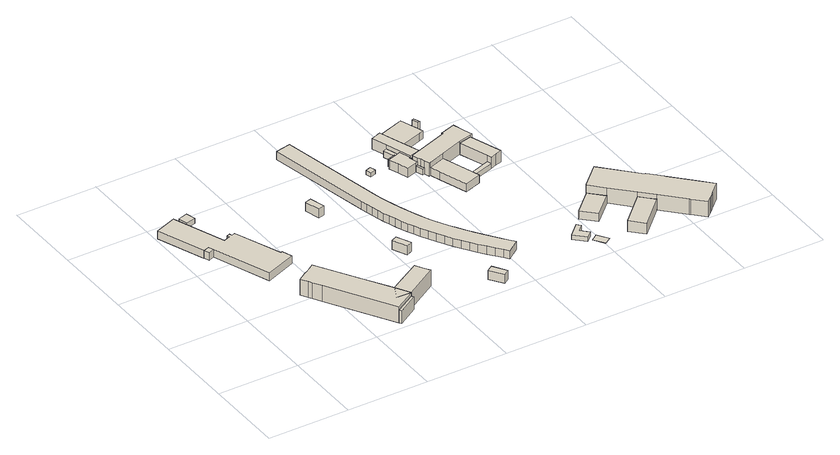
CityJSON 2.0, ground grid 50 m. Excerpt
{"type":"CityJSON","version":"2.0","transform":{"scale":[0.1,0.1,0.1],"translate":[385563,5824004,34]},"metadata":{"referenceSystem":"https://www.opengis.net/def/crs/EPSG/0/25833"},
"CityObjects":{
"building1":{"type":"Building","attributes":{"Gemeindeschluessel":"11000001","BezugspunktDach":"2200","function":"51009_1610","measuredHeight":4.89,"storeysAboveGround":0},"address":[{"country":"Germany","locality":"Berlin"}],"geometry":[{"type":"Solid","lod":"1","boundaries":[[[[0,1,2,3]],[[4,5,6,7]],[[4,7,3,2]],[[5,4,2,1]],[[6,5,1,0]],[[7,6,0,3]]]]}]},
"building2":{"type":"Building","attributes":{"Gemeindeschluessel":"11000001","BezugspunktDach":"2200","function":"31001_3073","measuredHeight":5.03,"storeysAboveGround":1},"address":[{"country":"Germany","locality":"Berlin","thoroughfareNumber":"41 (84)","thoroughfareName":"Kurt-Schumacher-Damm"}],"geometry":[{"type":"Solid","lod":"1","boundaries":[[[[3,2,1,8,9,10,11,12,13,14,15,16,17,18,19]],[[20,21,22,23,24,25,26,27,28,29,30,31,32,33,34]],[[20,34,19,18]],[[21,20,18,17]],[[22,21,17,16]],[[23,22,16,15]],[[24,23,15,14]],[[25,24,14,13]],[[26,25,13,12]],[[27,26,12,11]],[[28,27,11,10]],[[29,28,10,9]],[[30,29,9,8]],[[31,30,8,1]],[[32,31,1,2]],[[33,32,2,3]],[[34,33,3,19]]]]}]},
"building3":{"type":"Building","attributes":{"Gemeindeschluessel":"11000001","BezugspunktDach":"2200","function":"31001_3073","measuredHeight":3.27,"storeysAboveGround":1},"address":[{"country":"Germany","locality":"Berlin","thoroughfareNumber":"41 (83)","thoroughfareName":"Kurt-Schumacher-Damm"}],"geometry":[{"type":"Solid","lod":"1","boundaries":[[[[35,36,37,38]],[[39,40,41,42]],[[39,42,38,37]],[[40,39,37,36]],[[41,40,36,35]],[[42,41,35,38]]]]}]},
"building4":{"type":"Building","attributes":{"Gemeindeschluessel":"11000001","function":"31001_3073"},"address":[{"country":"Germany","locality":"Berlin","thoroughfareNumber":"41 (85)","thoroughfareName":"Kurt-Schumacher-Damm"}],"children":["building4-1","building4-2","building4-3"]},
"building4-1":{"type":"BuildingPart","attributes":{"BezugspunktDach":"2200","measuredHeight":12.28,"storeysAboveGround":3},"parents":["building4"],"geometry":[{"type":"Solid","lod":"1","boundaries":[[[[43,44,45,46,47,48,49,50,51,52,53,54,55]],[[56,57,58,59,60,61,62,63,64,65,66,67,68]],[[56,68,55,54]],[[57,56,54,53]],[[58,57,53,52]],[[59,58,52,51]],[[60,59,51,50]],[[61,60,50,49]],[[62,61,49,48]],[[63,62,48,47]],[[64,63,47,46],[64,69,70,63]],[[65,64,46,45]],[[66,65,45,44]],[[67,66,44,43]],[[68,67,43,55]],[[69,64,63,70]]]]}]},
"building4-2":{"type":"BuildingPart","attributes":{"BezugspunktDach":"2200","measuredHeight":8.23,"storeysAboveGround":3},"parents":["building4"],"geometry":[{"type":"Solid","lod":"1","boundaries":[[[[71,72,70,69]],[[63,73,74,64]],[[73,63,70,72]],[[74,73,72,71]],[[64,74,71,69]],[[63,64,69,70]]]]}]},
"building4-3":{"type":"BuildingPart","attributes":{"BezugspunktDach":"2200","measuredHeight":12.28,"storeysAboveGround":3},"parents":["building4"],"geometry":[{"type":"Solid","lod":"1","boundaries":[[[[48,75,76,77,78,49,79]],[[61,80,81,82,83,62,84]],[[61,84,79,49]],[[80,61,49,78]],[[81,80,78,77]],[[82,81,77,76]],[[83,82,76,75]],[[62,83,75,48]],[[84,62,48,79]]]]}]},
"building5":{"type":"Building","attributes":{"Gemeindeschluessel":"11000001","BezugspunktDach":"2200","function":"51009_1610","measuredHeight":5.84,"storeysAboveGround":0},"address":[{"country":"Germany","locality":"Berlin"}],"geometry":[{"type":"Solid","lod":"1","boundaries":[[[[85,86,87,88]],[[89,90,91,92]],[[89,92,88,87]],[[90,89,87,86]],[[91,90,86,85]],[[92,91,85,88]]]]}]},
"building6":{"type":"Building","attributes":{"Gemeindeschluessel":"11000001","BezugspunktDach":"2200","function":"51009_1610","measuredHeight":5.78,"storeysAboveGround":0},"address":[{"country":"Germany","locality":"Berlin"}],"geometry":[{"type":"Solid","lod":"1","boundaries":[[[[93,94,95,96]],[[97,98,99,100]],[[97,100,96,95]],[[98,97,95,94]],[[99,98,94,93]],[[100,99,93,96]]]]}]},
"building7":{"type":"Building","attributes":{"Gemeindeschluessel":"11000001","BezugspunktDach":"2200","function":"51009_1610","measuredHeight":5.76,"storeysAboveGround":0},"address":[{"country":"Germany","locality":"Berlin"}],"geometry":[{"type":"Solid","lod":"1","boundaries":[[[[101,102,103,104]],[[105,106,107,108]],[[105,108,104,103]],[[106,105,103,102]],[[107,106,102,101]],[[108,107,101,104]]]]}]},
"building8":{"type":"Building","attributes":{"Gemeindeschluessel":"11000001","BezugspunktDach":"2200","function":"31001_3073","measuredHeight":5.21,"storeysAboveGround":1},"address":[{"country":"Germany","locality":"Berlin","thoroughfareNumber":"41 (79)","thoroughfareName":"Kurt-Schumacher-Damm"}],"geometry":[{"type":"Solid","lod":"1","boundaries":[[[[109,110,111,112,113,114,115,116,117,118,119,120,121,122,123,124,125,126,127,128,129,130,131,132,133,134,135,136,137,138,139,140,141,142,143,144,145,146,147,148,149,150,151,152]],[[153,154,155,156,157,158,159,160,161,162,163,164,165,166,167,168,169,170,171,172,173,174,175,176,177,178,179,180,181,182,183,184,185,186,187,188,189,190,191,192,193,194,195,196]],[[153,196,152,151]],[[154,153,151,150]],[[155,154,150,149]],[[156,155,149,148]],[[157,156,148,147]],[[158,157,147,146]],[[159,158,146,145]],[[160,159,145,144]],[[161,160,144,143]],[[162,161,143,142]],[[163,162,142,141]],[[164,163,141,140]],[[165,164,140,139]],[[166,165,139,138]],[[167,166,138,137]],[[168,167,137,136]],[[169,168,136,135]],[[170,169,135,134]],[[171,170,134,133]],[[172,171,133,132]],[[173,172,132,131]],[[174,173,131,130]],[[175,174,130,129]],[[176,175,129,128]],[[177,176,128,127]],[[178,177,127,126]],[[179,178,126,125]],[[180,179,125,124]],[[181,180,124,123]],[[182,181,123,122]],[[183,182,122,121]],[[184,183,121,120]],[[185,184,120,119]],[[186,185,119,118]],[[187,186,118,117]],[[188,187,117,116]],[[189,188,116,115]],[[190,189,115,114]],[[191,190,114,113]],[[192,191,113,112]],[[193,192,112,111]],[[194,193,111,110]],[[195,194,110,109]],[[196,195,109,152]]]]}]},
"building9":{"type":"Building","attributes":{"Gemeindeschluessel":"11000001","BezugspunktDach":"2200","function":"51009_1610","measuredHeight":3.14,"storeysAboveGround":0},"address":[{"country":"Germany","locality":"Berlin"}],"geometry":[{"type":"Solid","lod":"1","boundaries":[[[[197,198,199,200,201]],[[202,203,204,205,206]],[[202,206,201,200]],[[203,202,200,199]],[[204,203,199,198]],[[205,204,198,197]],[[206,205,197,201]]]]}]},
"building10":{"type":"Building","attributes":{"Gemeindeschluessel":"11000001","BezugspunktDach":"2200","function":"51009_1610","measuredHeight":4.75,"storeysAboveGround":0},"address":[{"country":"Germany","locality":"Berlin"}],"geometry":[{"type":"Solid","lod":"1","boundaries":[[[[207,208,209,210]],[[211,212,213,214]],[[211,214,210,209]],[[212,211,209,208]],[[213,212,208,207]],[[214,213,207,210]]]]}]},
"building11":{"type":"Building","attributes":{"Gemeindeschluessel":"11000001","BezugspunktDach":"2200","function":"51009_1610","measuredHeight":3.83,"storeysAboveGround":0},"address":[{"country":"Germany","locality":"Berlin"}],"geometry":[{"type":"Solid","lod":"1","boundaries":[[[[215,216,217,218]],[[219,220,221,222]],[[219,222,218,217]],[[220,219,217,216]],[[221,220,216,215]],[[222,221,215,218]]]]}]},
"building12":{"type":"Building","attributes":{"Gemeindeschluessel":"11000001","BezugspunktDach":"2200","function":"31001_3073","measuredHeight":2.92,"storeysAboveGround":1},"address":[{"country":"Germany","locality":"Berlin","thoroughfareNumber":"41 (77)","thoroughfareName":"Kurt-Schumacher-Damm"}],"geometry":[{"type":"Solid","lod":"1","boundaries":[[[[223,224,225,226,227,228]],[[229,230,231,232,233,234]],[[229,234,228,227]],[[230,229,227,226]],[[231,230,226,225]],[[232,231,225,224]],[[233,232,224,223]],[[234,233,223,228]]]]}]},
"building13":{"type":"Building","attributes":{"Gemeindeschluessel":"11000001","BezugspunktDach":"2200","function":"51009_1610","measuredHeight":0.185,"storeysAboveGround":0},"address":[{"country":"Germany","locality":"Berlin"}],"geometry":[{"type":"Solid","lod":"1","boundaries":[[[[235,236,237,238]],[[239,240,241,242]],[[239,242,238,237]],[[240,239,237,236]],[[241,240,236,235]],[[242,241,235,238]]]]}]},
"building14":{"type":"Building","attributes":{"Gemeindeschluessel":"11000001","function":"31001_3073"},"address":[{"country":"Germany","locality":"Berlin","thoroughfareNumber":"41 (78)","thoroughfareName":"Kurt-Schumacher-Damm"}],"children":["building14-1","building14-2","building14-3","building14-4","building14-5","building14-6","building14-7","building14-8","building14-9"]},
"building14-1":{"type":"BuildingPart","attributes":{"BezugspunktDach":"2200","measuredHeight":13.01,"storeysAboveGround":2},"parents":["building14"],"geometry":[{"type":"MultiSurface","lod":"1","boundaries":[[[243,244,245,246,247,248,249,250,251,252,253,254,255,256,257,258,259,260]],[[261,262,263,264,265,266,267,268,269,270,271,272,273,274,275,276,277,278]],[[279,280,278,260,259]],[[262,261,259,258]],[[263,262,258,257]],[[264,263,257,256]],[[265,264,256,255]],[[266,265,255,254]],[[267,266,254,253]],[[268,267,253,252]],[[269,268,252,251]],[[270,269,251,250]],[[271,270,250,249],[281,282,283,284],[285,281,284,286]],[[287,288,272,271,249,248]],[[289,287,248,247]],[[273,272,290,288,291]],[[274,273,247,246]],[[275,274,246,245]],[[276,275,245,244]],[[277,276,244,243]],[[292,293,243,260]],[[261,294,278,280,279]],[[283,282,281,284]],[[284,281,285,286]],[[295,290,296]],[[278,277,293,292]]]}]},
"building14-2":{"type":"BuildingPart","attributes":{"BezugspunktDach":"2200","measuredHeight":5.11,"storeysAboveGround":2},"parents":["building14"],"geometry":[{"type":"MultiSurface","lod":"1","boundaries":[[[297,298,299,300,301,302,287,289]],[[288,303,304,305,306,307,308,291]],[[303,288,287,302]],[[304,303,302,301]],[[309,310,304,301,300]],[[306,305,300,299]],[[307,306,299,298]],[[308,307,298,297]],[[291,308,297,289]],[[288,291,289,287]],[[305,304,310,309]]]}]},
"building14-3":{"type":"BuildingPart","attributes":{"BezugspunktDach":"2200","measuredHeight":7.34,"storeysAboveGround":2},"parents":["building14"],"geometry":[{"type":"MultiSurface","lod":"1","boundaries":[[[311,312,313,293,314,315,316,317,318,319,320]],[[321,322,323,324,325,326,277,327,328,329,330]],[[321,330,320,319]],[[322,321,319,318]],[[323,322,318,317],[323,331,332,322]],[[333,334,315,314]],[[327,277,293,313]],[[328,327,313,312]],[[329,328,312,311]],[[330,329,311,320]],[[331,323,322,332]],[[324,323,317,316]],[[324,316,315,325]],[[326,325,334,333]],[[277,326,314,293]]]}]},
"building14-4":{"type":"BuildingPart","attributes":{"BezugspunktDach":"2200","measuredHeight":4.46,"storeysAboveGround":2},"parents":["building14"],"geometry":[{"type":"MultiSurface","lod":"1","boundaries":[[[335,332,331,336,337]],[[338,323,322,339,340]],[[338,340,337,336]],[[339,322,332,335]],[[340,339,335,337]],[[338,336,331,323]],[[341,322,323,331,332]]]}]},
"building14-5":{"type":"BuildingPart","attributes":{"BezugspunktDach":"2200","measuredHeight":10.33,"storeysAboveGround":2},"parents":["building14"],"geometry":[{"type":"MultiSurface","lod":"1","boundaries":[[[342,343,344,345,286,284,283]],[[281,285,346,347,348,349,282]],[[346,285,286,345]],[[347,346,345,344]],[[348,347,344,343]],[[350,351,348,343,342]],[[282,349,342,283]],[[281,282,283,284]],[[285,281,284,286]],[[349,348,351,350]]]}]},
"building14-6":{"type":"BuildingPart","attributes":{"BezugspunktDach":"2200","measuredHeight":3.48,"storeysAboveGround":2},"parents":["building14"],"geometry":[{"type":"Solid","lod":"1","boundaries":[[[[309,351,350,352,310]],[[303,349,348,305,304]],[[303,304,310,352]],[[349,303,352,350]],[[305,348,351,309]],[[349,350,351,348]],[[304,305,309,310]]]]}]},
"building14-7":{"type":"BuildingPart","attributes":{"BezugspunktDach":"2200","measuredHeight":5.02,"storeysAboveGround":2},"parents":["building14"],"geometry":[{"type":"MultiSurface","lod":"1","boundaries":[[[280,279,353,334,333]],[[325,354,261,278,326]],[[326,333,326,325]],[[261,354,353,279]],[[325,326,333,334]],[[355,356,353,354]],[[325,334,356,355]],[[261,279,280,278]],[[326,278,280,333]]]}]},
"building14-8":{"type":"BuildingPart","attributes":{"BezugspunktDach":"2200","measuredHeight":9.08,"storeysAboveGround":2},"parents":["building14"],"geometry":[{"type":"MultiSurface","lod":"1","boundaries":[[[357,358,359,360,361,362,363,364,365]],[[366,367,368,369,354,355,325,338,370]],[[366,370,365,364]],[[367,366,364,363]],[[368,367,363,362]],[[371,372,373,362,361]],[[374,369,368,375,376,377]],[[354,369,361,360]],[[356,353,360,359]],[[325,334,356,355,359,358]],[[338,325,324,323,338,336,331,317,316,315,358,357]],[[370,338,357,365]],[[374,377,372,371]],[[377,376,375,373,372]],[[355,354,353,356]],[[355,356,334,325,378]],[[317,323,324,316]],[[315,316,324,325]],[[331,336,338,323]]]}]},
"building14-9":{"type":"BuildingPart","attributes":{"BezugspunktDach":"2200","measuredHeight":6.08,"storeysAboveGround":2},"parents":["building14"],"geometry":[{"type":"Solid","lod":"1","boundaries":[[[[372,371,379,380,381,382,383,384,385,373]],[[386,387,388,389,390,391,392,374,377,376]],[[386,376,373,385]],[[387,386,385,384]],[[388,387,384,383]],[[389,388,383,382]],[[390,389,382,381]],[[391,390,381,380]],[[392,391,380,379]],[[374,392,379,371]],[[377,374,371,372]],[[376,377,372,373]]]]}]},
"building15":{"type":"Building","attributes":{"Gemeindeschluessel":"11000001","BezugspunktDach":"2200","function":"51009_1610","measuredHeight":8.54,"storeysAboveGround":0},"address":[{"country":"Germany","locality":"Berlin"}],"geometry":[{"type":"Solid","lod":"1","boundaries":[[[[393,394,395,396]],[[397,398,399,400]],[[397,400,396,395]],[[398,397,395,394]],[[399,398,394,393]],[[400,399,393,396]]]]}]},
"building16":{"type":"Building","attributes":{"Gemeindeschluessel":"11000001","BezugspunktDach":"2200","function":"51009_1610","measuredHeight":3.79,"storeysAboveGround":0},"address":[{"country":"Germany","locality":"Berlin"}],"geometry":[{"type":"Solid","lod":"1","boundaries":[[[[401,402,403,404]],[[405,406,407,408]],[[405,408,404,403]],[[406,405,403,402]],[[407,406,402,401]],[[408,407,401,404]]]]}]},
"building17":{"type":"Building","attributes":{"Gemeindeschluessel":"11000001","function":"31001_3073"},"address":[{"country":"Germany","locality":"Berlin","thoroughfareNumber":"41 (76)","thoroughfareName":"Kurt-Schumacher-Damm"}],"children":["building17-1","building17-2","building17-3"]},
"building17-1":{"type":"BuildingPart","attributes":{"BezugspunktDach":"2200","measuredHeight":14.79,"storeysAboveGround":2},"parents":["building17"],"geometry":[{"type":"MultiSurface","lod":"1","boundaries":[[[409,410,411,412,413,414,415,416,417,418,419,420,421,422,423,424,425,426,427,428,429,430]],[[431,432,433,434,435,436,437,438,439,440,441,442,443,444,445,446,447,448,449,450,451,452]],[[431,452,430,429]],[[432,431,429,428]],[[433,432,428,427]],[[434,433,427,426]],[[435,434,426,425]],[[436,435,425,424]],[[437,436,424,423]],[[438,437,423,422]],[[439,438,422,421]],[[440,439,421,420]],[[441,440,420,419]],[[442,441,419,418]],[[443,442,418,417]],[[444,443,417,416]],[[445,444,416,415]],[[446,445,415,414]],[[447,446,414,413]],[[448,447,413,412]],[[453,454,455,412,411]],[[449,456,449,448,457,448,458]],[[450,449,411,410]],[[451,459,460,450,410,409]],[[452,451,409,430]],[[456,449,458,454,453]],[[458,448,457,455,454]],[[450,460,459,451]]]}]},
"building17-2":{"type":"BuildingPart","attributes":{"BezugspunktDach":"2200","measuredHeight":5.13,"storeysAboveGround":2},"parents":["building17"],"geometry":[{"type":"MultiSurface","lod":"1","boundaries":[[[461,460,459,462]],[[463,464,465,466]],[[463,466,462,459]],[[464,463,451,450]],[[465,464,460,461]],[[466,465,461,462]],[[450,451,459,460]]]}]},
"building17-3":{"type":"BuildingPart","attributes":{"BezugspunktDach":"2200","measuredHeight":9.16,"storeysAboveGround":2},"parents":["building17"],"geometry":[{"type":"Solid","lod":"1","boundaries":[[[[467,455,454,453,468]],[[449,458,448,469,470]],[[449,470,468,453]],[[469,448,455,467]],[[470,469,467,468]],[[458,449,453,454]],[[458,454,455,448]]]]}]}
},
"vertices":[
[132,1086,63],[168,1100,63],[156,1131,63],[119,1118,63],[156,1131,14],[168,1100,14],[132,1086,14],[119,1118,14],
[299,751,63],[488,823,63],[465,886,63],[455,882,63],[344,1169,63],[322,1161,63],[316,1177,63],[298,1170,63],[303,1155,63],[262,1140,63],[141,1457,63],[10,1407,63],[141,1457,13],[262,1140,13],[303,1155,13],[298,1170,13],[316,1177,13],[322,1161,13],[344,1169,13],[455,882,13],[465,886,13],[488,823,13],[299,751,13],[168,1100,13],[156,1131,13],[119,1118,13],[10,1407,13],
[197,1407,46],[255,1423,46],[239,1481,46],[181,1465,46],[239,1481,13],[255,1423,13],[197,1407,13],[181,1465,13],
[388,506,116],[401,485,116],[432,434,116],[667,44,116],[793,121,116],[797,124,116],[744,213,116],[653,363,116],[645,375,116],[491,629,116],[439,596,116],[413,581,116],[362,549,116],[413,581,14],[439,596,14],[491,629,14],[645,375,14],[653,363,14],[744,213,14],[797,124,14],[793,121,14],[667,44,14],[432,434,14],[401,485,14],[388,506,14],[362,549,14],[667,44,96],[793,121,96],
[675,30,96],[802,108,96],[802,108,14],[675,30,14],
[998,248,116],[972,290,116],[947,332,116],[828,262,116],[705,129,116],[828,262,14],[947,332,14],[972,290,14],[998,248,14],[705,129,14],
[842,1112,70],[880,1122,70],[853,1216,70],[815,1205,70],[853,1216,12],[880,1122,12],[842,1112,12],[815,1205,12],
[1052,566,69],[1088,584,69],[1047,670,69],[1011,655,69],[1047,670,11],[1088,584,11],[1052,566,11],[1011,655,11],
[1346,59,70],[1379,81,70],[1325,163,70],[1290,139,70],[1325,163,12],[1379,81,12],[1346,59,12],[1290,139,12],
[1079,1064,60],[1087,1024,60],[1096,984,60],[1106,945,60],[1117,906,60],[1129,867,60],[1143,829,60],[1157,790,60],[1173,753,60],[1189,716,60],[1207,679,60],[1229,635,60],[1253,593,60],[1278,550,60],[1303,508,60],[1329,467,60],[1357,427,60],[1385,387,60],[1414,348,60],[1444,309,60],[1475,271,60],[1494,245,60],[1572,303,60],[1545,337,60],[1514,376,60],[1485,416,60],[1456,456,60],[1428,497,60],[1401,539,60],[1375,581,60],[1349,623,60],[1325,667,60],[1301,710,60],[1283,750,60],[1265,791,60],[1249,832,60],[1234,873,60],[1219,915,60],[1206,957,60],[1193,999,60],[1182,1042,60],[1172,1085,60],[1044,1724,60],[950,1704,60],[1044,1724,8],[1172,1085,8],[1182,1042,8],[1193,999,8],[1206,957,8],[1219,915,8],[1234,873,8],[1249,832,8],[1265,791,8],[1283,750,8],[1301,710,8],[1325,667,8],[1349,623,8],[1375,581,8],[1401,539,8],[1428,497,8],[1456,456,8],[1485,416,8],[1514,376,8],[1545,337,8],[1572,303,8],[1494,245,8],[1475,271,8],[1444,309,8],[1414,348,8],[1385,387,8],[1357,427,8],[1329,467,8],[1303,508,8],[1278,550,8],[1253,593,8],[1229,635,8],[1207,679,8],[1189,716,8],[1173,753,8],[1157,790,8],[1143,829,8],[1129,867,8],[1117,906,8],[1106,945,8],[1096,984,8],[1087,1024,8],[1079,1064,8],[950,1704,8],
[1282,1290,40],[1317,1301,40],[1306,1334,40],[1288,1328,40],[1271,1322,40],[1288,1328,13],[1306,1334,13],[1317,1301,13],[1282,1290,13],[1271,1322,13],
[1417,1308,59],[1469,1325,59],[1464,1342,59],[1412,1324,59],[1464,1342,12],[1469,1325,12],[1417,1308,12],[1412,1324,12],
[1525,1157,50],[1539,1161,50],[1524,1207,50],[1510,1202,50],[1524,1207,12],[1539,1161,12],[1525,1157,12],[1510,1202,12],
[1931,156,40],[1968,191,40],[1926,234,40],[1962,268,40],[1941,290,40],[1869,221,40],[1941,290,10],[1962,268,10],[1926,234,10],[1968,191,10],[1931,156,10],[1869,221,10],
[2001,87,15],[2043,115,15],[1997,181,15],[1957,152,15],[1997,181,13],[2043,115,13],[2001,87,13],[1957,152,13],
[1524,1207,96],[1531,1186,96],[1539,1161,96],[1550,1131,96],[1558,1134,96],[1661,1170,96],[1797,1218,96],[1876,1237,96],[1890,1242,96],[1871,1300,96],[1852,1358,96],[1850,1364,96],[1787,1344,96],[1765,1337,96],[1757,1334,96],[1761,1326,96],[1587,1266,96],[1513,1241,96],[1587,1266,11],[1761,1326,11],[1757,1334,11],[1765,1337,11],[1787,1344,11],[1850,1364,11],[1852,1358,11],[1871,1300,11],[1890,1242,11],[1876,1237,11],[1797,1218,11],[1661,1170,11],[1558,1134,11],[1550,1131,11],[1539,1161,11],[1531,1186,11],[1524,1207,11],[1513,1241,11],[1587,1266,61],[1513,1241,61],[1837,1227,12],[1797,1218,12],[1797,1218,84],[1837,1227,84],[1876,1237,12],[1876,1237,84],[1661,1170,63],[1661,1170,12],[1558,1134,63],[1661,1170,29],[1558,1134,12],[1513,1241,70],[1524,1207,70],[1581,1264,11],[1661,1170,52],[1661,1170,17],
[1579,1071,63],[1637,900,63],[1740,934,63],[1729,967,63],[1720,993,63],[1721,993,63],[1721,993,12],[1720,993,12],[1729,967,12],[1740,934,12],[1637,900,12],[1579,1071,12],[1729,967,46],[1720,993,46],
[1427,1243,70],[1448,1181,70],[1510,1202,70],[1507,1259,70],[1515,1262,70],[1512,1271,70],[1491,1333,70],[1469,1325,70],[1417,1308,70],[1407,1304,70],[1417,1308,11],[1469,1325,11],[1491,1333,11],[1512,1271,11],[1515,1262,11],[1507,1259,11],[1510,1202,11],[1448,1181,11],[1427,1243,11],[1407,1304,11],[1491,1333,53],[1469,1325,53],[1507,1259,61],[1515,1262,61],
[1464,1342,53],[1462,1420,53],[1440,1413,53],[1462,1420,11],[1464,1342,11],[1440,1413,11],[1469,1325,16],
[1858,1040,84],[1867,1014,84],[1905,1027,84],[1944,1040,84],[1944,1040,12],[1905,1027,12],[1867,1014,12],[1858,1040,12],[1858,1040,46],[1867,1014,46],
[1721,993,46],
[1581,1284,61],[1581,1284,11],[1548,1273,11],[1548,1273,61],
[1462,1420,78],[1515,1262,78],[1548,1273,78],[1581,1284,78],[1543,1391,78],[1494,1535,78],[1482,1531,78],[1462,1524,78],[1430,1513,78],[1462,1524,11],[1482,1531,11],[1494,1535,11],[1543,1391,11],[1430,1513,11],[1543,1391,62],[1519,1463,62],[1494,1535,62],[1543,1391,12],[1494,1535,33],[1494,1535,12],[1519,1463,12],[1531,1267,11],
[1684,1438,62],[1712,1448,62],[1701,1480,62],[1688,1518,62],[1687,1520,62],[1680,1540,62],[1662,1593,62],[1662,1593,12],[1680,1540,12],[1687,1520,12],[1688,1518,12],[1701,1480,12],[1712,1448,12],[1684,1438,12],
[1701,1480,100],[1715,1484,100],[1701,1523,100],[1688,1518,100],[1701,1523,14],[1715,1484,14],[1701,1480,14],[1688,1518,14],
[1765,1337,50],[1787,1344,50],[1781,1364,50],[1758,1357,50],[1781,1364,13],[1787,1344,13],[1765,1337,13],[1758,1357,13],
[2132,487,112],[2210,406,112],[2326,285,112],[2400,208,112],[2524,79,112],[2529,74,112],[2596,4,112],[2621,29,112],[2638,44,112],[2660,66,112],[2725,127,112],[2661,194,112],[2527,334,112],[2529,337,112],[2456,412,112],[2452,409,112],[2323,544,112],[2258,612,112],[2197,553,112],[2133,492,112],[2130,488,112],[2129,488,112],[2130,488,13],[2133,492,13],[2197,553,13],[2258,612,13],[2323,544,13],[2452,409,13],[2456,412,13],[2529,337,13],[2527,334,13],[2661,194,13],[2725,127,13],[2660,66,13],[2638,44,13],[2621,29,13],[2596,4,13],[2529,74,13],[2524,79,13],[2400,208,13],[2326,285,13],[2210,406,13],[2132,487,13],[2129,488,13],[2326,285,83],[2363,247,83],[2400,208,83],[2326,285,26],[2400,208,62],[2363,247,13],[2132,487,61],[2210,406,61],
[2082,285,61],[2005,364,61],[2132,487,10],[2210,406,10],[2082,285,10],[2005,364,10],
[2233,44,83],[2158,120,83],[2233,44,13],[2158,120,13]
]}
